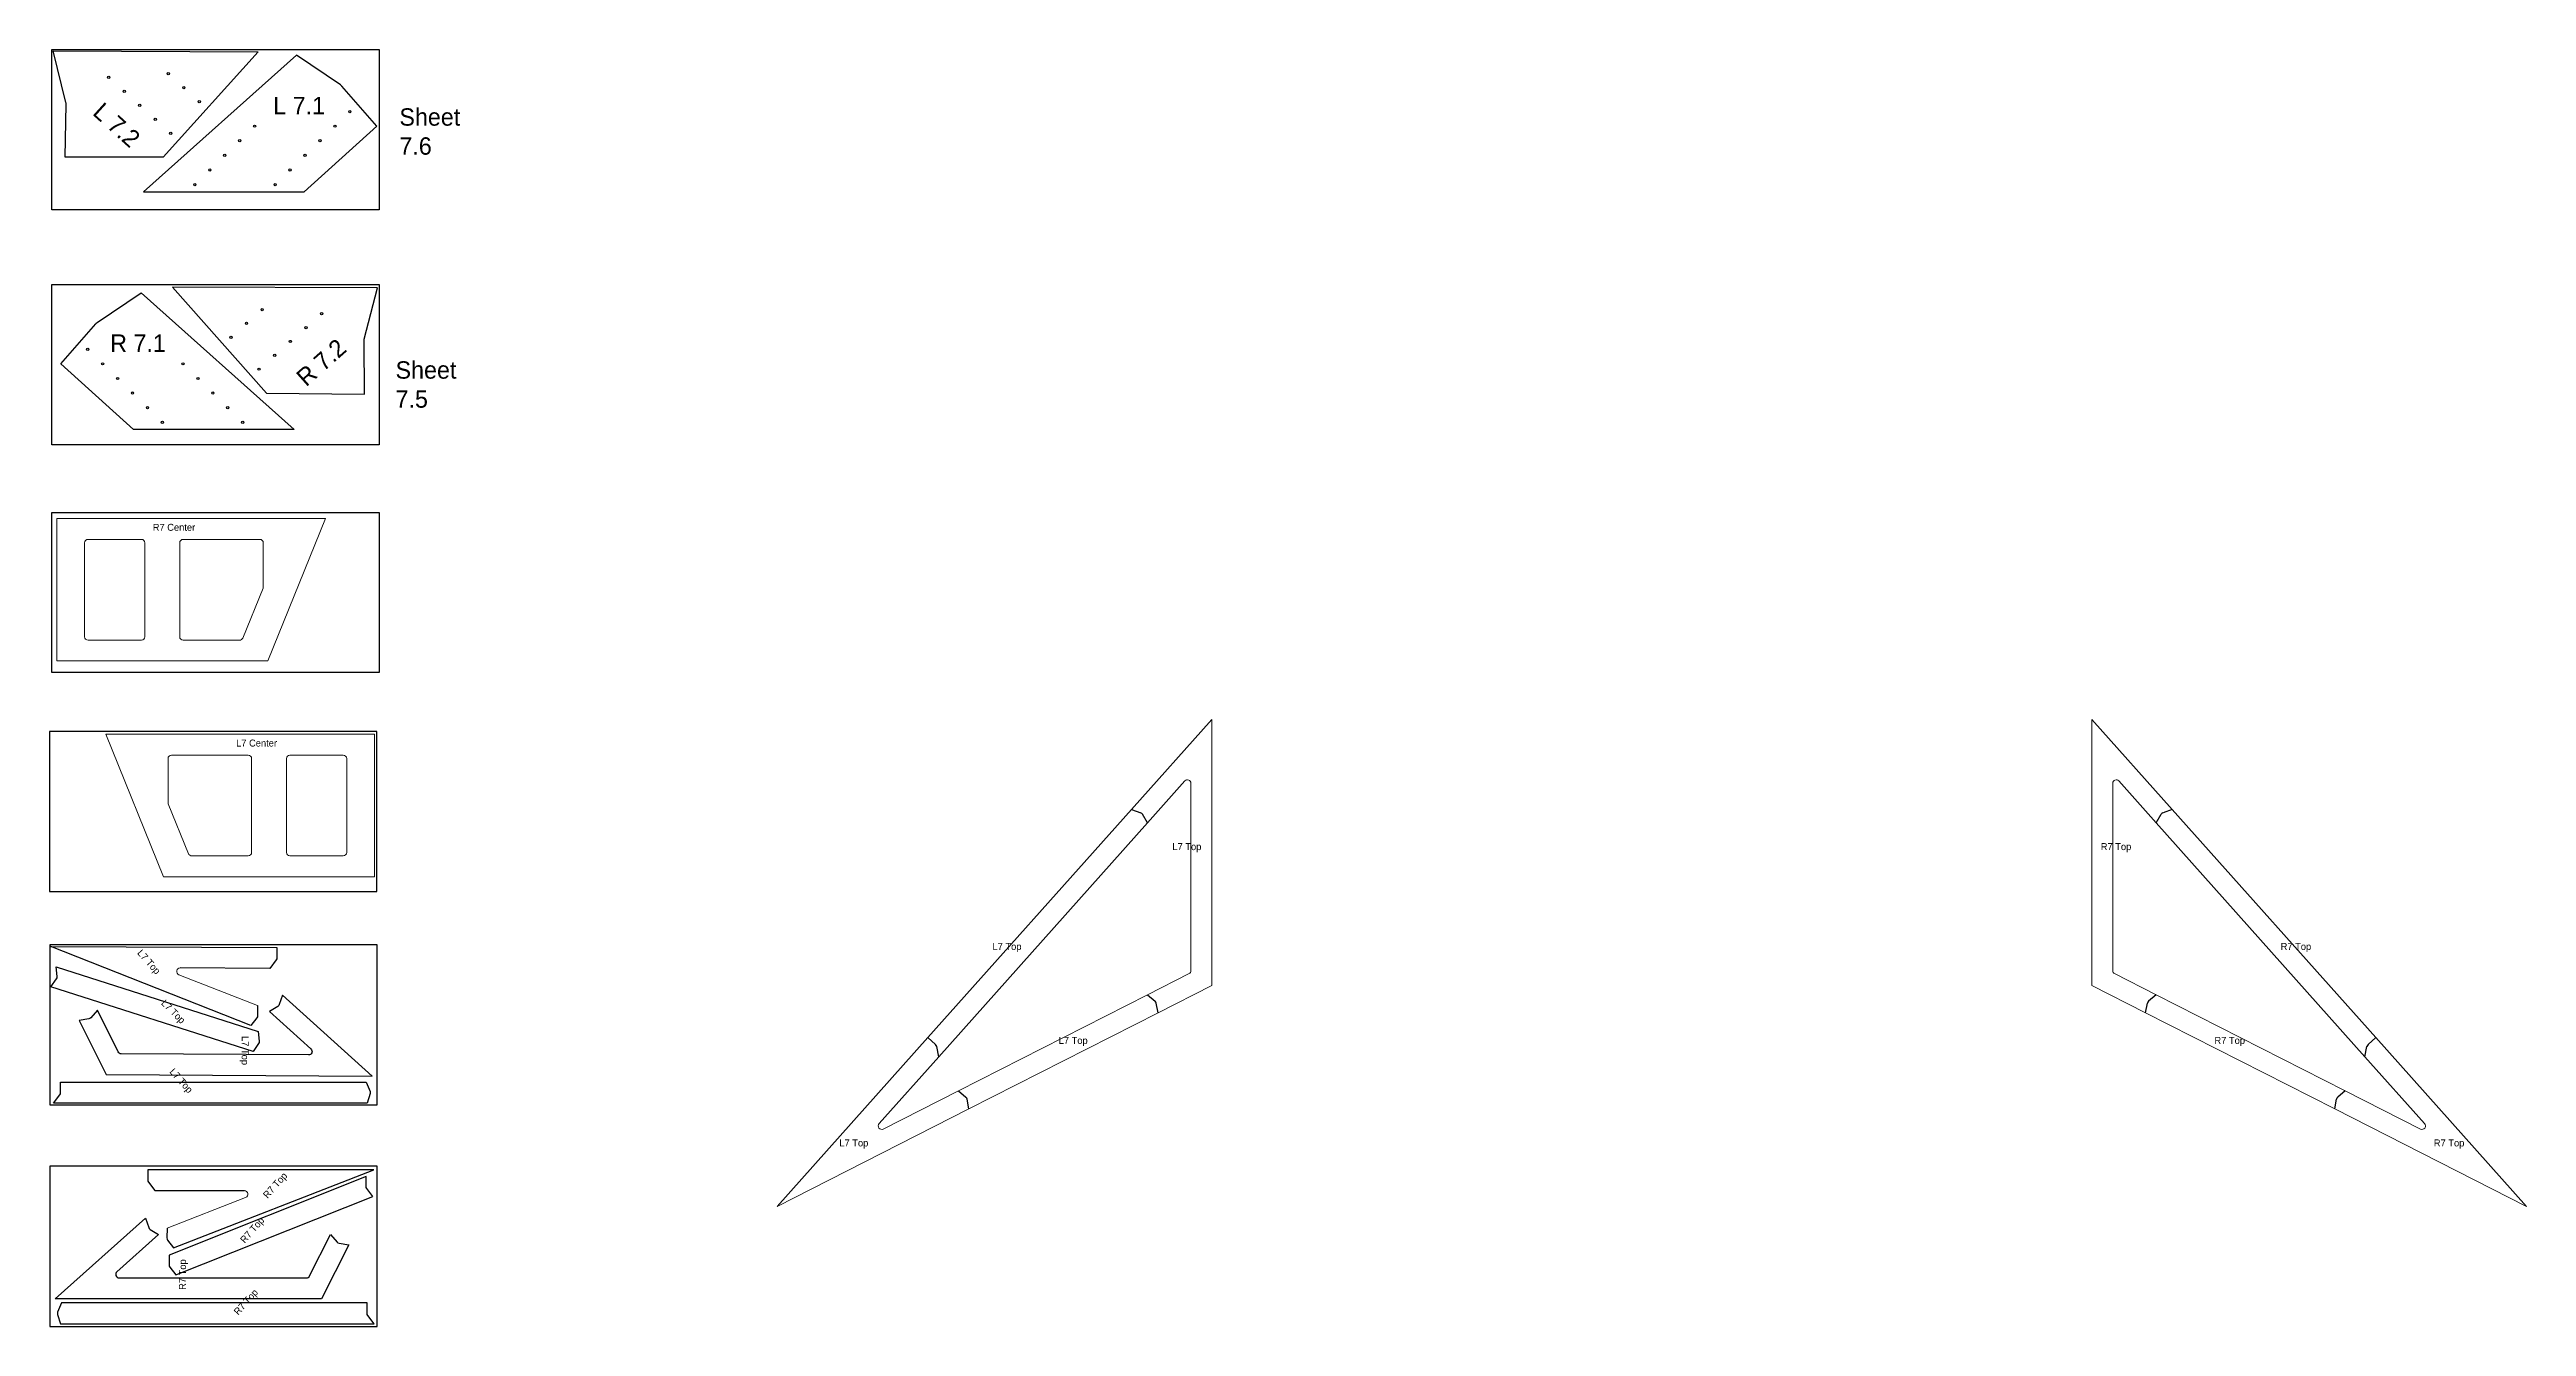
# Model space of a CAD drawing. Extents: x 45 to 756, y 147 to 514.
import ezdxf

# ---------------------------------------------------------------- set-up
doc = ezdxf.new("R2010")
doc.units = 0
doc.header["$MEASUREMENT"] = 0
doc.layers.get('0').update_dxf_attribs({"linetype": 'CONTINUOUS'})
for name, color, linetype in [('ANNOTATION', 7, 'CONTINUOUS'), ('DRILLING', 3, 'CONTINUOUS'), ('LAYOUT', 10, 'CONTINUOUS')]:
    doc.layers.add(name, color=color, linetype=linetype)

msp = doc.modelspace()

# ---------------------------------------------------------------- linework, layer by layer
at = {"color": 7, "linetype": 'Continuous', "lineweight": 15}
for p, q in [((355.56, 295.61), (378.66, 321.51)), ((378.66, 321.51), (378.66, 245.08)), ((631.36, 321.51), (631.36, 245.08)), ((654.47, 295.61), (631.36, 321.51)), ((360.23, 291.84), (370.92, 303.82)), ((372.66, 303.15), (372.66, 249.38)), ((637.36, 303.15), (637.36, 249.38)), ((649.8, 291.84), (639.11, 303.82)), ((297.09, 230.1), (355.56, 295.61)), ((300.25, 224.63), (360.23, 291.84)), ((709.77, 224.63), (649.8, 291.84)), ((712.93, 230.1), (654.47, 295.61)), ((360.21, 242.43), (305.9, 214.83)), ((372.11, 248.48), (360.21, 242.43)), ((378.66, 245.08), (363.21, 237.23)), ((631.36, 245.08), (646.81, 237.23)), ((637.91, 248.48), (649.81, 242.43)), ((649.81, 242.43), (704.12, 214.83)), ((363.21, 237.23), (308.91, 209.63)), ((646.81, 237.23), (701.11, 209.63)), ((253.86, 181.65), (297.09, 230.1)), ((756.17, 181.65), (712.93, 230.1)), ((283.1, 205.41), (300.25, 224.63)), ((726.92, 205.41), (709.77, 224.63)), ((305.9, 214.83), (284.3, 203.85)), ((704.12, 214.83), (725.72, 203.85)), ((308.91, 209.63), (253.86, 181.65)), ((701.11, 209.63), (756.17, 181.65))]:
    msp.add_line(p, q, dxfattribs=at)
for p, q in [((355.56, 295.61), (358.23, 294.67)), ((360.23, 291.84), (358.74, 294.25)), ((649.8, 291.84), (651.28, 294.25)), ((654.47, 295.61), (651.8, 294.67)), ((360.21, 242.43), (362.36, 240.59)), ((649.81, 242.43), (647.66, 240.59)), ((53.4, 234.98), (53.4, 234.98)), ((363.21, 237.23), (362.69, 240.01)), ((363.21, 237.23), (363.21, 237.23)), ((646.81, 237.23), (647.33, 240.01)), ((646.81, 237.23), (646.81, 237.23)), ((297.09, 230.1), (299.33, 228.11)), ((712.93, 230.1), (710.69, 228.11)), ((300.25, 224.63), (299.65, 227.56)), ((709.77, 224.63), (710.37, 227.56)), ((305.9, 214.83), (308.06, 212.99)), ((704.12, 214.83), (701.97, 212.99)), ((308.91, 209.63), (308.39, 212.42)), ((701.11, 209.63), (701.63, 212.42)), ((130.82, 170.56), (130.82, 170.56))]:
    msp.add_line(p, q)
for points in [[(49.4, 482.96), (49.66, 498.2, 0.065309), (49.6, 498.72), (45.93, 513.52), (104.85, 513.21), (77.56, 482.98)], [(117.98, 473.01), (138.86, 491.9), (128.85, 503.39, 0.065309), (128.46, 503.74), (115.81, 512.26), (71.88, 473.01)], [(58.54, 435.47), (71.18, 444), (115.12, 404.74), (69.02, 404.74), (48.13, 423.64), (58.15, 435.13, -0.065309)], [(135.33, 414.92), (135.2, 430.17, -0.065309), (135.27, 430.68), (139.07, 445.45), (80.16, 445.68), (107.17, 415.21)], [(46.9, 247.01, 0.171314), (47.07, 247.66), (46.84, 250.48), (104.85, 231.91), (105.09, 229.09, -0.171314), (104.92, 228.45), (103.33, 226.1), (103.33, 226.1), (45.31, 244.67)], [(64.6, 226), (58.63, 237.95), (56.77, 235.81, -0.171314), (56.19, 235.48), (53.4, 234.98), (61.16, 219.48), (137.58, 219), (111.84, 242.27), (110.87, 239.6, -0.171356), (110.45, 239.09), (108.03, 237.62), (119.94, 226.86, -0.688918), (119.26, 225.12), (65.49, 225.45, -0.282307)], [(47.86, 213.7, 0.162456), (48.06, 214.31), (48.05, 217.3), (135.86, 217.3), (136.93, 214.68, -0.171356), (136.96, 214.02), (136.15, 211.3), (46.07, 211.3)], [(136.02, 186.74, -0.171314), (135.81, 187.37), (135.84, 190.2), (79.25, 167.66), (79.22, 164.83, 0.171314), (79.43, 164.2), (81.18, 161.97), (81.18, 161.97), (137.77, 184.51)], [(119.57, 161.65), (125.62, 173.56), (127.46, 171.41, 0.171314), (128.04, 171.07), (130.82, 170.56), (122.97, 155.11), (46.54, 155.11), (72.44, 178.21), (73.38, 175.54, 0.171356), (73.8, 175.03), (76.21, 173.54), (64.23, 162.85, 0.688918), (64.9, 161.11), (118.67, 161.11, 0.282307)], [(136.29, 150.3, -0.162456), (136.09, 150.9), (136.1, 153.9), (48.29, 153.9), (47.22, 151.28, 0.171356), (47.19, 150.61), (48, 147.9), (138.08, 147.9)]]:
    msp.add_lwpolyline(points, format="xyb", close=True)
for points in [[(46.97, 379.21), (46.97, 338.28), (107.58, 338.28), (124.12, 379.21)], [(138.22, 317.26), (138.22, 276.33), (77.62, 276.33), (61.08, 317.26)]]:
    msp.add_lwpolyline(points, close=True, dxfattribs=at)
for points in [[(54.97, 345.26, 0.414214), (55.97, 344.26), (71.28, 344.26, 0.414214), (72.28, 345.26), (72.28, 372.21, 0.414214), (71.28, 373.21), (55.97, 373.21, 0.414214), (54.97, 372.21)], [(130.22, 283.3, -0.414214), (129.22, 282.3), (113.92, 282.3, -0.414214), (112.92, 283.3), (112.92, 310.26, -0.414214), (113.92, 311.26), (129.22, 311.26, -0.414214), (130.22, 310.26)]]:
    msp.add_lwpolyline(points, format="xyb", close=True, dxfattribs=at)
for points in [[(82.28, 345.26, 0.414214), (83.28, 344.26), (99.48, 344.26, 0.305731), (100.41, 344.88), (106.2, 359.23, 0.096289), (106.28, 359.6), (106.28, 372.21, 0.414214), (105.28, 373.21), (83.28, 373.21, 0.414214), (82.28, 372.21), (82.28, 345.26)], [(102.92, 283.3, -0.414214), (101.92, 282.3), (85.72, 282.3, -0.305731), (84.79, 282.93), (78.99, 297.27, -0.096289), (78.92, 297.65), (78.92, 310.26, -0.414214), (79.92, 311.26), (101.92, 311.26, -0.414214), (102.92, 310.26), (102.92, 283.3)], [(104.58, 239.29), (82.04, 248.19, -0.829379), (82.41, 250.12)], [(78.64, 175.41), (101.21, 184.22, 0.829379), (100.85, 186.16)]]:
    msp.add_lwpolyline(points, format="xyb", dxfattribs=at)
for points in [[(104.58, 239.29), (104.63, 236.46, -0.171314), (104.42, 235.82), (102.67, 233.59), (45.23, 256.27), (110.17, 256.01), (110.17, 253.01, -0.162456), (109.97, 252.41), (108.16, 250.01), (82.41, 250.12)], [(78.64, 175.41), (78.58, 172.58, 0.171314), (78.79, 171.95), (80.52, 169.71), (138.05, 192.16), (73.11, 192.16), (73.1, 189.16, 0.162456), (73.3, 188.56), (75.09, 186.16), (100.85, 186.16)]]:
    msp.add_lwpolyline(points, format="xyb")
for centre, start, end in [((371.66, 303.15), 0, 138.2546), ((638.36, 303.15), 41.7454, 180), ((371.66, 249.38), 296.94101, 0), ((638.36, 249.38), 180, 243.05899), ((283.85, 204.75), 138.2546, 296.94101), ((726.18, 204.75), 243.05899, 41.7454)]:
    msp.add_arc(centre, 1, start, end, dxfattribs=at)
for centre, start, end in [((357.89, 293.73), 31.6075, 70.50158), ((652.13, 293.73), 109.49842, 148.3925), ((361.71, 239.83), 10.55764, 49.44236), ((648.31, 239.83), 130.55764, 169.44236), ((298.67, 227.36), 11.54511, 48.45489), ((711.35, 227.36), 131.54511, 168.45489), ((307.41, 212.23), 10.55764, 49.44236), ((702.62, 212.23), 130.55764, 169.44236)]:
    msp.add_arc(centre, 1, start, end)
at = {"layer": 'DRILLING'}
for centre in [(61.9, 505.93), (79, 506.96), (66.35, 501.91), (70.8, 497.89), (83.45, 502.94), (87.91, 498.92), (75.26, 493.86), (103.79, 491.88), (126.84, 491.88), (131.13, 496.08), (79.71, 489.84), (95.21, 483.49), (99.5, 487.69), (118.26, 483.49), (122.55, 487.69), (90.92, 479.3), (113.97, 479.3), (86.63, 475.1), (109.68, 475.1), (101.46, 435.22), (105.95, 439.2), (118.55, 434.03), (123.04, 438.01), (55.86, 427.81), (96.97, 431.24), (114.06, 430.05), (60.15, 423.62), (64.44, 419.42), (83.21, 423.62), (87.5, 419.42), (105.08, 422.09), (109.57, 426.07), (68.73, 415.23), (91.78, 415.23), (73.02, 411.03), (77.31, 406.84), (96.07, 411.03), (100.36, 406.84)]:
    msp.add_circle(centre, 0.323, dxfattribs=at)
at = {"layer": 'LAYOUT'}
for points in [[(139.57, 513.89), (139.57, 467.89), (45.57, 467.89), (45.57, 513.89)], [(139.57, 446.4), (139.57, 400.4), (45.57, 400.4), (45.57, 446.4)], [(139.57, 380.96), (139.57, 334.96), (45.57, 334.96), (45.57, 380.96)], [(44.9, 318.03), (44.9, 272.03), (138.9, 272.03), (138.9, 318.03)], [(45.01, 256.76), (45.01, 210.76), (139.01, 210.76), (139.01, 256.76)], [(45.01, 193.15), (45.01, 147.15), (139.01, 147.15), (139.01, 193.15)]]:
    msp.add_lwpolyline(points, close=True, dxfattribs=at)

# ---------------------------------------------------------------- texts
at = {"layer": 'ANNOTATION'}
for s, width, insert, char_height, attachment_point, rotation in [('L 7.2', 20.9282, (71.38, 489.11), 5, 3, 317.92133), ('R 7.2', 26.746, (115.28, 420.6), 5, 1, 41.55061), ('L7 Top', 17.0218, (71.44, 255.65), 2, 1, 311.51576), ('L7 Top', 17.0218, (78.17, 241.23), 2, 1, 315.31361), ('L7 Top', 17.0218, (102.11, 230.56), 2, 1, 269.64258), ('L7 Top', 17.0218, (80.7, 221.53), 2, 1, 311.7454), ('R7 Top', 17.0218, (111.84, 191.64), 2, 3, 48.2546), ('R7 Top', 17.0218, (105.23, 178.81), 2, 3, 48.65954), ('R7 Top', 17.0218, (82.09, 166.44), 2, 3, 90), ('R7 Top', 17.0218, (103.45, 158.13), 2, 3, 48.2546)]:
    msp.add_mtext_dynamic_manual_height_columns(s, width=width, gutter_width=1, heights=[0], dxfattribs=dict(at, insert=insert, char_height=char_height, attachment_point=attachment_point, rotation=rotation))
for s, width, insert, char_height, attachment_point in [('L 7.1', 20.6529, (124, 500.28), 5, 3), ('Sheet 7.6', 20.6128, (145.36, 497.02), 5, 1), ('R 7.1', 20.6128, (62.3, 432.07), 5, 1), ('Sheet 7.5', 20.6128, (144.26, 424.36), 5, 1), ('R7 Center', 44.2602, (86.72, 377.67), 2, 3), ('L7 Center', 44.2602, (98.47, 315.71), 2, 1), ('L7 Top', 17.0218, (367.33, 285.96), 2, 1), ('R7 Top', 17.0218, (642.69, 285.96), 2, 3), ('L7 Top', 17.0218, (315.67, 257.28), 2, 1), ('R7 Top', 17.0218, (694.35, 257.28), 2, 3), ('L7 Top', 17.0218, (334.68, 230.3), 2, 1), ('R7 Top', 17.0218, (675.34, 230.3), 2, 3), ('L7 Top', 17.0218, (271.69, 200.86), 2, 1), ('R7 Top', 17.0218, (738.34, 200.86), 2, 3)]:
    msp.add_mtext_dynamic_manual_height_columns(s, width=width, gutter_width=1, heights=[0], dxfattribs=dict(at, insert=insert, char_height=char_height, attachment_point=attachment_point))

doc.saveas('drawing.dxf')
